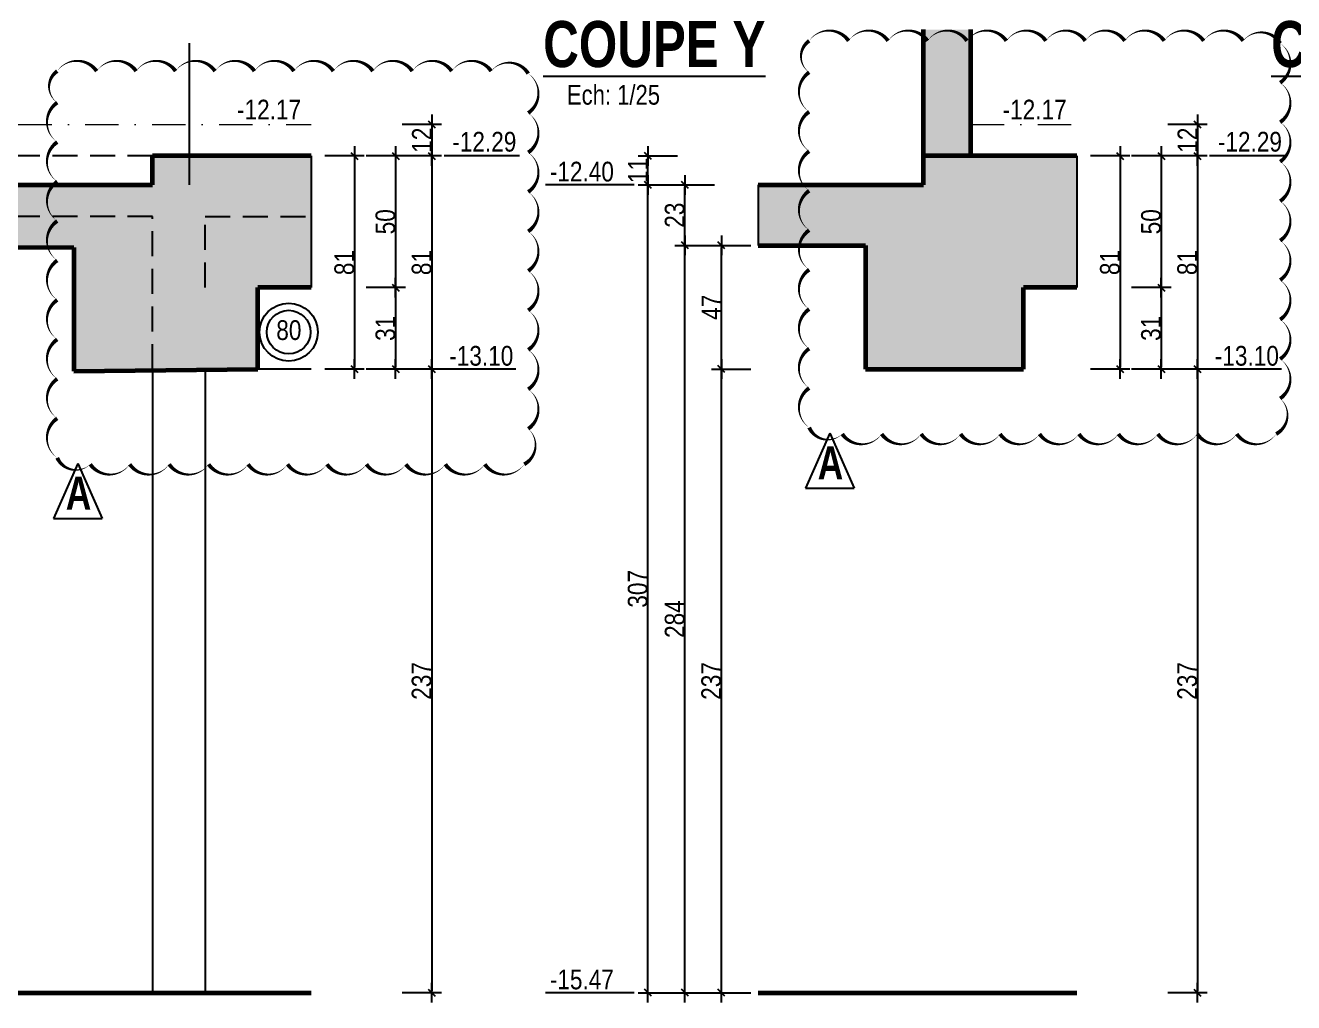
# Model space of a CAD drawing. Header units: millimetres. Extents: x -22 to 27383, y -3644 to 590.
# Drawn here: x 16709 to 17673, y -3578 to -2835 of the extents above; entities that cross this region are included whole.
import ezdxf
from ezdxf.enums import TextEntityAlignment as Align

# ---------------------------------------------------------------- set-up
doc = ezdxf.new("R2010")
doc.units = ezdxf.units.MM
doc.linetypes.add('CACHEX2', pattern=[19.05, 12.7, -6.35])
doc.linetypes.add('TIRETPTX2', pattern=[50.8, 25.4, -12.7, 0, -12.7])
for name, color, linetype in [('01_cote_gen', 4, 'Continuous'), ('01_linteaux', 2, 'Continuous'), ('01_poch_BN', 9, 'Continuous'), ('01_texte', 230, 'Continuous'), ('AA_COTES', 2, 'Continuous')]:
    doc.layers.add(name, color=color, linetype=linetype)
doc.layers.add('01_murs_coup', color=5, linetype='Continuous', lineweight=60)
doc.layers.add('01_tram_axes', color=2, linetype='TIRETPTX2', lineweight=9)
doc.styles.add('ARIAL NA', font='ARIALN.TTF')
doc.styles.add('impact', font='impact.ttf')
doc.styles.add('MATTE_TXT', font='arial.ttf')
doc.styles.add('STYLE2', font='ARIALN.TTF')
doc.dimstyles.new('JB25', dxfattribs={"dimscale": 0.1, "dimtxt": 150, "dimasz": 15, "dimexe": 0.1, "dimexo": 0.1, "dimgap": 0.09, "dimtad": 1, "dimdec": 1, "dimlfac": 0.5, "dimdsep": 46, "dimtxsty": 'STYLE2', "dimblk1": 'BOND_G', "dimblk2": 'BOND_D', "dimsah": 1, "dimcen": 1.5, "dimdle": 0.01, "dimse1": 1, "dimse2": 1, "dimclrd": 4, "dimclre": 2, "dimclrt": 6, "dimazin": 2, "dimtfac": 2.333333, "dimtdec": 1, "dimtix": 1, "dimtmove": 2, "dimatfit": 3, "dimldrblk": 'BOND_G', "dimfxl": 1, "dimtolj": 1, "dimtzin": 0, "dimarcsym": 0})

# ---------------------------------------------------------------- blocks, each defined once
blk = doc.blocks.new('BOND_G')
at = {"layer": 'AA_COTES', "color": 0}
for p, q in [((0, -5), (0, 15)), ((5, 0), (-5, 0)), ((1.77, 1.77), (-1.77, -1.77))]:
    blk.add_line(p, q, dxfattribs=at)
blk = doc.blocks.new('BOND_D')
at = {"layer": 'AA_COTES', "color": 0}
for p, q in [((5, 0), (-5, 0)), ((-1.77, -1.77), (1.77, 1.77)), ((0, 5), (0, -15))]:
    blk.add_line(p, q, dxfattribs=at)
blk = doc.blocks.new('*D2015')
at = {"layer": '01_cote_gen', "color": 4, "lineweight": -2, "transparency": 16777216}
blk.add_line((17018.01, -2911.54), (17018.01, -2932.54), dxfattribs=at)
at = {"layer": 'Defpoints', "color": 0, "transparency": 16777216}
for p in [(16917.67, -2910.04), (16917.67, -2934.04), (17018.01, -2934.04)]:
    blk.add_point(p, dxfattribs=at)
at = {"layer": '01_cote_gen', "color": 4, "lineweight": -2, "transparency": 16777216, "xscale": 1.5, "yscale": 1.5, "zscale": 1.5}
for name, p, rotation in [('BOND_G', (17018.01, -2910.04), 90), ('BOND_D', (17018.01, -2934.04), 270)]:
    blk.add_blockref(name, p, dxfattribs=dict(at, rotation=rotation))
at = {"layer": '01_cote_gen', "color": 6, "transparency": 16777216, "insert": (17010.47, -2922.04), "char_height": 15, "attachment_point": 5, "rotation": 90, "style": 'STYLE2'}
blk.add_mtext('\\A1;12', dxfattribs=at)
blk = doc.blocks.new('*D2016')
at = {"layer": '01_cote_gen', "color": 4, "lineweight": -2, "transparency": 16777216}
blk.add_line((16483.03, -3094.54), (16483.03, -3003.54), dxfattribs=at)
at = {"layer": 'Defpoints', "color": 0, "transparency": 16777216}
for p in [(16483.03, -3002.04), (16775.44, -3002.04), (16775.44, -3096.04)]:
    blk.add_point(p, dxfattribs=at)
at = {"layer": '01_cote_gen', "color": 4, "lineweight": -2, "transparency": 16777216, "xscale": 1.5, "yscale": 1.5, "zscale": 1.5}
for name, p, rotation in [('BOND_D', (16483.03, -3002.04), 90), ('BOND_G', (16483.03, -3096.04), 270)]:
    blk.add_blockref(name, p, dxfattribs=dict(at, rotation=rotation))
at = {"layer": '01_cote_gen', "color": 6, "transparency": 16777216, "insert": (16475.52, -3049.04), "char_height": 15, "attachment_point": 5, "rotation": 90, "style": 'STYLE2'}
blk.add_mtext('\\A1;47', dxfattribs=at)
blk = doc.blocks.new('*D2017')
at = {"layer": '01_cote_gen', "color": 4, "lineweight": -2, "transparency": 16777216}
blk.add_line((16483.03, -3568.54), (16483.03, -3097.54), dxfattribs=at)
at = {"layer": 'Defpoints', "color": 0, "transparency": 16777216}
for p in [(16483.03, -3096.04), (16780.36, -3096.04), (16830.36, -3570.04)]:
    blk.add_point(p, dxfattribs=at)
at = {"layer": '01_cote_gen', "color": 4, "lineweight": -2, "transparency": 16777216, "xscale": 1.5, "yscale": 1.5, "zscale": 1.5}
for name, p, rotation in [('BOND_D', (16483.03, -3096.04), 90), ('BOND_G', (16483.03, -3570.04), 270)]:
    blk.add_blockref(name, p, dxfattribs=dict(at, rotation=rotation))
at = {"layer": '01_cote_gen', "color": 6, "transparency": 16777216, "insert": (16475.37, -3333.04), "char_height": 15, "attachment_point": 5, "rotation": 90, "style": 'STYLE2'}
blk.add_mtext('\\A1;237', dxfattribs=at)
blk = doc.blocks.new('*D2002')
at = {"layer": '01_cote_gen', "color": 4, "lineweight": -2, "transparency": 16777216}
blk.add_line((17018.01, -2935.54), (17018.01, -3094.54), dxfattribs=at)
at = {"layer": 'Defpoints', "color": 0, "transparency": 16777216}
for p in [(16963.81, -2934.04), (16883.19, -3096.04), (17018.01, -3096.04)]:
    blk.add_point(p, dxfattribs=at)
at = {"layer": '01_cote_gen', "color": 4, "lineweight": -2, "transparency": 16777216, "xscale": 1.5, "yscale": 1.5, "zscale": 1.5}
for name, p, rotation in [('BOND_G', (17018.01, -2934.04), 90), ('BOND_D', (17018.01, -3096.04), 270)]:
    blk.add_blockref(name, p, dxfattribs=dict(at, rotation=rotation))
at = {"layer": '01_cote_gen', "color": 6, "transparency": 16777216, "insert": (17010.35, -3015.04), "char_height": 15, "attachment_point": 5, "rotation": 90, "style": 'STYLE2'}
blk.add_mtext('\\A1;81', dxfattribs=at)
blk = doc.blocks.new('*D2003')
at = {"layer": '01_cote_gen', "color": 4, "lineweight": -2, "transparency": 16777216}
blk.add_line((17018.01, -3097.54), (17018.01, -3568.54), dxfattribs=at)
at = {"layer": 'Defpoints', "color": 0, "transparency": 16777216}
for p in [(16883.19, -3096.04), (16932.19, -3570.04), (17018.01, -3570.04)]:
    blk.add_point(p, dxfattribs=at)
at = {"layer": '01_cote_gen', "color": 4, "lineweight": -2, "transparency": 16777216, "xscale": 1.5, "yscale": 1.5, "zscale": 1.5}
for name, p, rotation in [('BOND_G', (17018.01, -3096.04), 90), ('BOND_D', (17018.01, -3570.04), 270)]:
    blk.add_blockref(name, p, dxfattribs=dict(at, rotation=rotation))
at = {"layer": '01_cote_gen', "color": 6, "transparency": 16777216, "insert": (17010.35, -3333.04), "char_height": 15, "attachment_point": 5, "rotation": 90, "style": 'STYLE2'}
blk.add_mtext('\\A1;237', dxfattribs=at)
blk = doc.blocks.new('*D2004')
at = {"layer": '01_cote_gen', "color": 4, "lineweight": -2, "transparency": 16777216}
blk.add_line((16990.5, -2935.54), (16990.5, -3032.54), dxfattribs=at)
at = {"layer": 'Defpoints', "color": 0, "transparency": 16777216}
for p in [(16961.63, -2934.04), (16961.63, -3034.04), (16990.5, -3034.04)]:
    blk.add_point(p, dxfattribs=at)
at = {"layer": '01_cote_gen', "color": 4, "lineweight": -2, "transparency": 16777216, "xscale": 1.5, "yscale": 1.5, "zscale": 1.5}
for name, p, rotation in [('BOND_G', (16990.5, -2934.04), 90), ('BOND_D', (16990.5, -3034.04), 270)]:
    blk.add_blockref(name, p, dxfattribs=dict(at, rotation=rotation))
at = {"layer": '01_cote_gen', "color": 6, "transparency": 16777216, "insert": (16982.83, -2984.04), "char_height": 15, "attachment_point": 5, "rotation": 90, "style": 'STYLE2'}
blk.add_mtext('\\A1;50', dxfattribs=at)
blk = doc.blocks.new('*D2005')
at = {"layer": '01_cote_gen', "color": 4, "lineweight": -2, "transparency": 16777216}
blk.add_line((16427.14, -2954.54), (16427.14, -2935.54), dxfattribs=at)
at = {"layer": 'Defpoints', "color": 0, "transparency": 16777216}
for p in [(16427.14, -2934.04), (16738.18, -2934.04), (16692.46, -2956.04)]:
    blk.add_point(p, dxfattribs=at)
at = {"layer": '01_cote_gen', "color": 4, "lineweight": -2, "transparency": 16777216, "xscale": 1.5, "yscale": 1.5, "zscale": 1.5}
for name, p, rotation in [('BOND_D', (16427.14, -2934.04), 90), ('BOND_G', (16427.14, -2956.04), 270)]:
    blk.add_blockref(name, p, dxfattribs=dict(at, rotation=rotation))
at = {"layer": '01_cote_gen', "color": 6, "transparency": 16777216, "insert": (16419.6, -2945.04), "char_height": 15, "attachment_point": 5, "rotation": 90, "style": 'STYLE2'}
blk.add_mtext('\\A1;11', dxfattribs=at)
blk = doc.blocks.new('*D2064')
at = {"layer": '01_cote_gen', "color": 4, "lineweight": -2, "transparency": 16777216}
blk.add_line((16959.23, -2935.54), (16959.23, -3094.54), dxfattribs=at)
at = {"layer": 'Defpoints', "color": 0, "transparency": 16777216}
for p in [(16926.39, -2934.04), (16926.39, -3096.04), (16959.23, -3096.04)]:
    blk.add_point(p, dxfattribs=at)
at = {"layer": '01_cote_gen', "color": 4, "lineweight": -2, "transparency": 16777216, "xscale": 1.5, "yscale": 1.5, "zscale": 1.5}
for name, p, rotation in [('BOND_G', (16959.23, -2934.04), 90), ('BOND_D', (16959.23, -3096.04), 270)]:
    blk.add_blockref(name, p, dxfattribs=dict(at, rotation=rotation))
at = {"layer": '01_cote_gen', "color": 6, "transparency": 16777216, "insert": (16951.56, -3015.04), "char_height": 15, "attachment_point": 5, "rotation": 90, "style": 'STYLE2'}
blk.add_mtext('\\A1;81', dxfattribs=at)
blk = doc.blocks.new('*D2001')
at = {"layer": '01_cote_gen', "color": 4, "lineweight": -2, "transparency": 16777216}
blk.add_line((16990.5, -3035.54), (16990.5, -3094.54), dxfattribs=at)
at = {"layer": 'Defpoints', "color": 0, "transparency": 16777216}
for p in [(16976.56, -3034.04), (16966.73, -3096.04), (16990.5, -3096.04)]:
    blk.add_point(p, dxfattribs=at)
at = {"layer": '01_cote_gen', "color": 4, "lineweight": -2, "transparency": 16777216, "xscale": 1.5, "yscale": 1.5, "zscale": 1.5}
for name, p, rotation in [('BOND_G', (16990.5, -3034.04), 90), ('BOND_D', (16990.5, -3096.04), 270)]:
    blk.add_blockref(name, p, dxfattribs=dict(at, rotation=rotation))
at = {"layer": '01_cote_gen', "color": 6, "transparency": 16777216, "insert": (16982.83, -3065.04), "char_height": 15, "attachment_point": 5, "rotation": 90, "style": 'STYLE2'}
blk.add_mtext('\\A1;31', dxfattribs=at)
blk = doc.blocks.new('*D2033')
at = {"layer": '01_cote_gen', "color": 4, "lineweight": -2, "transparency": 16777216}
blk.add_line((17210.47, -3568.54), (17210.47, -3003.54), dxfattribs=at)
at = {"layer": 'Defpoints', "color": 0, "transparency": 16777216}
for p in [(17210.47, -3002.04), (17254.52, -3002.04), (17254.52, -3570.04)]:
    blk.add_point(p, dxfattribs=at)
at = {"layer": '01_cote_gen', "color": 4, "lineweight": -2, "transparency": 16777216, "xscale": 1.5, "yscale": 1.5, "zscale": 1.5}
for name, p, rotation in [('BOND_D', (17210.47, -3002.04), 90), ('BOND_G', (17210.47, -3570.04), 270)]:
    blk.add_blockref(name, p, dxfattribs=dict(at, rotation=rotation))
at = {"layer": '01_cote_gen', "color": 6, "transparency": 16777216, "insert": (17202.8, -3286.04), "char_height": 15, "attachment_point": 5, "rotation": 90, "style": 'STYLE2'}
blk.add_mtext('\\A1;284', dxfattribs=at)
blk = doc.blocks.new('*D2034')
at = {"layer": '01_cote_gen', "color": 4, "lineweight": -2, "transparency": 16777216}
blk.add_line((17210.47, -3000.54), (17210.47, -2957.54), dxfattribs=at)
at = {"layer": 'Defpoints', "color": 0, "transparency": 16777216}
for p in [(17210.47, -2956.04), (17272.14, -2956.04), (17272.14, -3002.04)]:
    blk.add_point(p, dxfattribs=at)
at = {"layer": '01_cote_gen', "color": 4, "lineweight": -2, "transparency": 16777216, "xscale": 1.5, "yscale": 1.5, "zscale": 1.5}
for name, p, rotation in [('BOND_D', (17210.47, -2956.04), 90), ('BOND_G', (17210.47, -3002.04), 270)]:
    blk.add_blockref(name, p, dxfattribs=dict(at, rotation=rotation))
at = {"layer": '01_cote_gen', "color": 6, "transparency": 16777216, "insert": (17202.8, -2979.04), "char_height": 15, "attachment_point": 5, "rotation": 90, "style": 'STYLE2'}
blk.add_mtext('\\A1;23', dxfattribs=at)
blk = doc.blocks.new('*D2035')
at = {"layer": '01_cote_gen', "color": 4, "lineweight": -2, "transparency": 16777216}
blk.add_line((17182.35, -3568.54), (17182.35, -2957.54), dxfattribs=at)
at = {"layer": 'Defpoints', "color": 0, "transparency": 16777216}
for p in [(17182.35, -2956.04), (17384.96, -2956.04), (17275.95, -3570.04)]:
    blk.add_point(p, dxfattribs=at)
at = {"layer": '01_cote_gen', "color": 4, "lineweight": -2, "transparency": 16777216, "xscale": 1.5, "yscale": 1.5, "zscale": 1.5}
for name, p, rotation in [('BOND_D', (17182.35, -2956.04), 90), ('BOND_G', (17182.35, -3570.04), 270)]:
    blk.add_blockref(name, p, dxfattribs=dict(at, rotation=rotation))
at = {"layer": '01_cote_gen', "color": 6, "transparency": 16777216, "insert": (17174.69, -3263.04), "char_height": 15, "attachment_point": 5, "rotation": 90, "style": 'STYLE2'}
blk.add_mtext('\\A1;307', dxfattribs=at)
blk = doc.blocks.new('*D2036')
at = {"layer": '01_cote_gen', "color": 4, "lineweight": -2, "transparency": 16777216}
blk.add_line((17600.2, -2911.54), (17600.2, -2932.54), dxfattribs=at)
at = {"layer": 'Defpoints', "color": 0, "transparency": 16777216}
for p in [(17499.86, -2910.04), (17499.86, -2934.04), (17600.2, -2934.04)]:
    blk.add_point(p, dxfattribs=at)
at = {"layer": '01_cote_gen', "color": 4, "lineweight": -2, "transparency": 16777216, "xscale": 1.5, "yscale": 1.5, "zscale": 1.5}
for name, p, rotation in [('BOND_G', (17600.2, -2910.04), 90), ('BOND_D', (17600.2, -2934.04), 270)]:
    blk.add_blockref(name, p, dxfattribs=dict(at, rotation=rotation))
at = {"layer": '01_cote_gen', "color": 6, "transparency": 16777216, "insert": (17592.66, -2922.04), "char_height": 15, "attachment_point": 5, "rotation": 90, "style": 'STYLE2'}
blk.add_mtext('\\A1;12', dxfattribs=at)
blk = doc.blocks.new('*D2037')
at = {"layer": '01_cote_gen', "color": 4, "lineweight": -2, "transparency": 16777216}
blk.add_line((17238.25, -3094.54), (17238.25, -3003.54), dxfattribs=at)
at = {"layer": 'Defpoints', "color": 0, "transparency": 16777216}
for p in [(17238.25, -3002.04), (17357.63, -3002.04), (17357.63, -3096.04)]:
    blk.add_point(p, dxfattribs=at)
at = {"layer": '01_cote_gen', "color": 4, "lineweight": -2, "transparency": 16777216, "xscale": 1.5, "yscale": 1.5, "zscale": 1.5}
for name, p, rotation in [('BOND_D', (17238.25, -3002.04), 90), ('BOND_G', (17238.25, -3096.04), 270)]:
    blk.add_blockref(name, p, dxfattribs=dict(at, rotation=rotation))
at = {"layer": '01_cote_gen', "color": 6, "transparency": 16777216, "insert": (17230.74, -3049.04), "char_height": 15, "attachment_point": 5, "rotation": 90, "style": 'STYLE2'}
blk.add_mtext('\\A1;47', dxfattribs=at)
blk = doc.blocks.new('*D2038')
at = {"layer": '01_cote_gen', "color": 4, "lineweight": -2, "transparency": 16777216}
blk.add_line((17238.25, -3568.54), (17238.25, -3097.54), dxfattribs=at)
at = {"layer": 'Defpoints', "color": 0, "transparency": 16777216}
for p in [(17238.25, -3096.04), (17362.55, -3096.04), (17412.55, -3570.04)]:
    blk.add_point(p, dxfattribs=at)
at = {"layer": '01_cote_gen', "color": 4, "lineweight": -2, "transparency": 16777216, "xscale": 1.5, "yscale": 1.5, "zscale": 1.5}
for name, p, rotation in [('BOND_D', (17238.25, -3096.04), 90), ('BOND_G', (17238.25, -3570.04), 270)]:
    blk.add_blockref(name, p, dxfattribs=dict(at, rotation=rotation))
at = {"layer": '01_cote_gen', "color": 6, "transparency": 16777216, "insert": (17230.58, -3333.04), "char_height": 15, "attachment_point": 5, "rotation": 90, "style": 'STYLE2'}
blk.add_mtext('\\A1;237', dxfattribs=at)
blk = doc.blocks.new('*D2039')
at = {"layer": '01_cote_gen', "color": 4, "lineweight": -2, "transparency": 16777216}
blk.add_line((17600.2, -2935.54), (17600.2, -3094.54), dxfattribs=at)
at = {"layer": 'Defpoints', "color": 0, "transparency": 16777216}
for p in [(17546, -2934.04), (17465.38, -3096.04), (17600.2, -3096.04)]:
    blk.add_point(p, dxfattribs=at)
at = {"layer": '01_cote_gen', "color": 4, "lineweight": -2, "transparency": 16777216, "xscale": 1.5, "yscale": 1.5, "zscale": 1.5}
for name, p, rotation in [('BOND_G', (17600.2, -2934.04), 90), ('BOND_D', (17600.2, -3096.04), 270)]:
    blk.add_blockref(name, p, dxfattribs=dict(at, rotation=rotation))
at = {"layer": '01_cote_gen', "color": 6, "transparency": 16777216, "insert": (17592.53, -3015.04), "char_height": 15, "attachment_point": 5, "rotation": 90, "style": 'STYLE2'}
blk.add_mtext('\\A1;81', dxfattribs=at)
blk = doc.blocks.new('*D2040')
at = {"layer": '01_cote_gen', "color": 4, "lineweight": -2, "transparency": 16777216}
blk.add_line((17600.2, -3097.54), (17600.2, -3568.54), dxfattribs=at)
at = {"layer": 'Defpoints', "color": 0, "transparency": 16777216}
for p in [(17465.38, -3096.04), (17514.38, -3570.04), (17600.2, -3570.04)]:
    blk.add_point(p, dxfattribs=at)
at = {"layer": '01_cote_gen', "color": 4, "lineweight": -2, "transparency": 16777216, "xscale": 1.5, "yscale": 1.5, "zscale": 1.5}
for name, p, rotation in [('BOND_G', (17600.2, -3096.04), 90), ('BOND_D', (17600.2, -3570.04), 270)]:
    blk.add_blockref(name, p, dxfattribs=dict(at, rotation=rotation))
at = {"layer": '01_cote_gen', "color": 6, "transparency": 16777216, "insert": (17592.53, -3333.04), "char_height": 15, "attachment_point": 5, "rotation": 90, "style": 'STYLE2'}
blk.add_mtext('\\A1;237', dxfattribs=at)
blk = doc.blocks.new('*D2041')
at = {"layer": '01_cote_gen', "color": 4, "lineweight": -2, "transparency": 16777216}
blk.add_line((17572.69, -2935.54), (17572.69, -3032.54), dxfattribs=at)
at = {"layer": 'Defpoints', "color": 0, "transparency": 16777216}
for p in [(17543.82, -2934.04), (17543.82, -3034.04), (17572.69, -3034.04)]:
    blk.add_point(p, dxfattribs=at)
at = {"layer": '01_cote_gen', "color": 4, "lineweight": -2, "transparency": 16777216, "xscale": 1.5, "yscale": 1.5, "zscale": 1.5}
for name, p, rotation in [('BOND_G', (17572.69, -2934.04), 90), ('BOND_D', (17572.69, -3034.04), 270)]:
    blk.add_blockref(name, p, dxfattribs=dict(at, rotation=rotation))
at = {"layer": '01_cote_gen', "color": 6, "transparency": 16777216, "insert": (17565.02, -2984.04), "char_height": 15, "attachment_point": 5, "rotation": 90, "style": 'STYLE2'}
blk.add_mtext('\\A1;50', dxfattribs=at)
blk = doc.blocks.new('*D2042')
at = {"layer": '01_cote_gen', "color": 4, "lineweight": -2, "transparency": 16777216}
blk.add_line((17182.35, -2954.54), (17182.35, -2935.54), dxfattribs=at)
at = {"layer": 'Defpoints', "color": 0, "transparency": 16777216}
for p in [(17182.35, -2934.04), (17518.91, -2934.04), (17274.65, -2956.04)]:
    blk.add_point(p, dxfattribs=at)
at = {"layer": '01_cote_gen', "color": 4, "lineweight": -2, "transparency": 16777216, "xscale": 1.5, "yscale": 1.5, "zscale": 1.5}
for name, p, rotation in [('BOND_D', (17182.35, -2934.04), 90), ('BOND_G', (17182.35, -2956.04), 270)]:
    blk.add_blockref(name, p, dxfattribs=dict(at, rotation=rotation))
at = {"layer": '01_cote_gen', "color": 6, "transparency": 16777216, "insert": (17174.81, -2945.04), "char_height": 15, "attachment_point": 5, "rotation": 90, "style": 'STYLE2'}
blk.add_mtext('\\A1;11', dxfattribs=at)
blk = doc.blocks.new('*D2089')
at = {"layer": '01_cote_gen', "color": 4, "lineweight": -2, "transparency": 16777216}
blk.add_line((17541.41, -2935.54), (17541.41, -3094.54), dxfattribs=at)
at = {"layer": 'Defpoints', "color": 0, "transparency": 16777216}
for p in [(17508.58, -2934.04), (17508.58, -3096.04), (17541.41, -3096.04)]:
    blk.add_point(p, dxfattribs=at)
at = {"layer": '01_cote_gen', "color": 4, "lineweight": -2, "transparency": 16777216, "xscale": 1.5, "yscale": 1.5, "zscale": 1.5}
for name, p, rotation in [('BOND_G', (17541.41, -2934.04), 90), ('BOND_D', (17541.41, -3096.04), 270)]:
    blk.add_blockref(name, p, dxfattribs=dict(at, rotation=rotation))
at = {"layer": '01_cote_gen', "color": 6, "transparency": 16777216, "insert": (17533.75, -3015.04), "char_height": 15, "attachment_point": 5, "rotation": 90, "style": 'STYLE2'}
blk.add_mtext('\\A1;81', dxfattribs=at)
blk = doc.blocks.new('*D2043')
at = {"layer": '01_cote_gen', "color": 4, "lineweight": -2, "transparency": 16777216}
blk.add_line((17572.69, -3035.54), (17572.69, -3094.54), dxfattribs=at)
at = {"layer": 'Defpoints', "color": 0, "transparency": 16777216}
for p in [(17558.74, -3034.04), (17548.91, -3096.04), (17572.69, -3096.04)]:
    blk.add_point(p, dxfattribs=at)
at = {"layer": '01_cote_gen', "color": 4, "lineweight": -2, "transparency": 16777216, "xscale": 1.5, "yscale": 1.5, "zscale": 1.5}
for name, p, rotation in [('BOND_G', (17572.69, -3034.04), 90), ('BOND_D', (17572.69, -3096.04), 270)]:
    blk.add_blockref(name, p, dxfattribs=dict(at, rotation=rotation))
at = {"layer": '01_cote_gen', "color": 6, "transparency": 16777216, "insert": (17565.02, -3065.04), "char_height": 15, "attachment_point": 5, "rotation": 90, "style": 'STYLE2'}
blk.add_mtext('\\A1;31', dxfattribs=at)

msp = doc.modelspace()

# ---------------------------------------------------------------- hatches: boundary and pattern name
at = {"layer": '01_poch_BN'}
h = msp.add_hatch(color=256, dxfattribs=at)
h.dxf.hatch_style = 1
h.paths.add_polyline_path([(17508.58, -2934.04), (17391.96, -2934.04), (17391.96, -2956.04), (17266.25, -2956.04), (17266.25, -3002.04), (17347.96, -3002.04), (17347.96, -3096.04), (17467.96, -3096.04), (17467.96, -3034.04), (17508.58, -3034.04)])
h.paths.add_polyline_path([(17427.96, -2837.99), (17391.96, -2837.99), (17391.96, -2934.04), (17427.96, -2934.04)])
h = msp.add_hatch(color=256, dxfattribs=at)
h.dxf.hatch_style = 1
h.paths.add_polyline_path([(16885.77, -3034.04), (16926.39, -3034.04), (16926.39, -2934.04), (16805.77, -2934.04), (16805.77, -2956.04), (16511.04, -2956.04), (16511.04, -3002.04), (16745.7, -3003.7), (16745.7, -3097.7), (16885.77, -3096.04)])
h.paths.add_polyline_path([(16601.77, -2848.37), (16565.77, -2848.37), (16565.77, -2956.04), (16601.77, -2956.04)])

# ---------------------------------------------------------------- linework, layer by layer
at = {"layer": '01_linteaux'}
for p, q in [((16833.77, -2956.04), (16833.77, -2848.37)), ((16805.77, -3096.04), (16805.77, -3570.04)), ((16845.77, -3096.04), (16845.77, -3570.04)), ((16926.39, -3096.04), (16885.77, -3096.04))]:
    msp.add_line(p, q, dxfattribs=at)
at = {"layer": '01_linteaux', "linetype": 'CACHEX2', "ltscale": 1.5}
for p, q in [((16805.77, -2934.04), (16510, -2934.04)), ((16805.77, -2980.04), (16510, -2980.04)), ((16805.77, -3096.04), (16805.77, -2980.04)), ((16845.77, -2980.04), (16926.7, -2980.04)), ((16845.77, -3034.04), (16845.77, -2980.04))]:
    msp.add_line(p, q, dxfattribs=at)
at = {"layer": '01_murs_coup'}
for p, q in [((17391.96, -2934.04), (17391.96, -2837.99)), ((17427.96, -2934.04), (17427.96, -2837.99)), ((16805.77, -2956.04), (16805.77, -2934.04)), ((16926.39, -2934.04), (16805.77, -2934.04)), ((17391.96, -2956.04), (17391.96, -2934.04)), ((17508.58, -2934.04), (17391.96, -2934.04)), ((16511.04, -2956.04), (16805.77, -2956.04)), ((17266.25, -2956.04), (17391.96, -2956.04)), ((16511.04, -3002.04), (16745.7, -3003.7)), ((16745.7, -3003.7), (16745.7, -3097.7)), ((17266.25, -3002.04), (17347.96, -3002.04)), ((17347.96, -3002.04), (17347.96, -3096.04)), ((16885.77, -3096.04), (16885.77, -3034.04)), ((16926.39, -3034.04), (16885.77, -3034.04)), ((17467.96, -3096.04), (17467.96, -3034.04)), ((17508.58, -3034.04), (17467.96, -3034.04)), ((16745.7, -3097.7), (16885.77, -3096.04)), ((17347.96, -3096.04), (17467.96, -3096.04)), ((16511.04, -3570.04), (16926.39, -3570.04)), ((17266.25, -3570.04), (17508.58, -3570.04))]:
    msp.add_line(p, q, dxfattribs=at)
at = {"layer": '01_poch_BN'}
for p, q in [((16926.39, -2934.04), (16926.39, -3034.04)), ((17508.58, -2934.04), (17508.58, -3034.04)), ((17266.25, -2956.04), (17266.25, -3002.04))]:
    msp.add_line(p, q, dxfattribs=at)
at = {"layer": '01_texte'}
for p, q in [((17084.73, -2934.04), (17027.35, -2934.04)), ((17666.92, -2934.04), (17609.53, -2934.04)), ((17171.81, -2956.04), (17104.38, -2956.04)), ((17082.05, -3096.04), (17025.51, -3096.04)), ((17664.24, -3096.04), (17607.7, -3096.04)), ((17320.71, -3144.69), (17302.18, -3186.44)), ((17320.71, -3144.69), (17339.23, -3186.44)), ((16748.89, -3167.71), (16730.37, -3209.46)), ((16748.89, -3167.71), (16767.42, -3209.46)), ((17302.18, -3186.44), (17339.23, -3186.44)), ((16730.37, -3209.46), (16767.42, -3209.46)), ((17171.81, -3570.04), (17104.38, -3570.04))]:
    msp.add_line(p, q, dxfattribs=at)
for points in [[(17305.01, -2846.53, 0, 3, -0.520567), (17335.01, -2846.53, 0, 3, -0.520567), (17365.01, -2846.53, 0, 3, -0.520567), (17395.01, -2846.53, 0, 3, -0.520567), (17425.01, -2846.53, 0, 3, -0.520567), (17455.01, -2846.53, 0, 3, -0.520567), (17485.01, -2846.53, 0, 3, -0.520567), (17515.01, -2846.53, 0, 3, -0.520567), (17545.01, -2846.53, 0, 3, -0.520567), (17575.01, -2846.53, 0, 3, -0.520567), (17605.01, -2846.53, 0, 3, -0.520567), (17635.01, -2846.53, 0, 3, -0.520567), (17663.16, -2848.38, 0, 3, -0.520567), (17663.16, -2878.38, 0, 3, -0.520567), (17663.16, -2908.38, 0, 3, -0.520567), (17663.16, -2938.38, 0, 3, -0.520567), (17663.16, -2968.38, 0, 3, -0.520567), (17663.16, -2998.38, 0, 3, -0.520567), (17663.16, -3028.38, 0, 3, -0.520567), (17663.16, -3058.38, 0, 3, -0.520567), (17663.16, -3088.38, 0, 3, -0.520567), (17663.16, -3118.38, 0, 3, -0.520567), (17660.12, -3145.33, 0, 3, -0.520567), (17630.12, -3145.33, 0, 3, -0.520567), (17600.12, -3145.33, 0, 3, -0.520567), (17570.12, -3145.33, 0, 3, -0.520567), (17540.12, -3145.33, 0, 3, -0.520567), (17510.12, -3145.33, 0, 3, -0.520567), (17480.12, -3145.33, 0, 3, -0.520567), (17450.12, -3145.33, 0, 3, -0.520567), (17420.12, -3145.33, 0, 3, -0.520567), (17390.12, -3145.33, 0, 3, -0.520567), (17360.12, -3145.33, 0, 3, -0.520567), (17330.12, -3145.33, 0, 3, -0.520567), (17305.01, -3140.44, 0, 3, -0.520567), (17305.01, -3110.44, 0, 3, -0.520567), (17305.01, -3080.44, 0, 3, -0.520567), (17305.01, -3050.44, 0, 3, -0.520567), (17305.01, -3020.44, 0, 3, -0.520567), (17305.01, -2990.44, 0, 3, -0.520567), (17305.01, -2960.44, 0, 3, -0.520567), (17305.01, -2930.44, 0, 3, -0.520567), (17305.01, -2900.44, 0, 3, -0.520567), (17305.01, -2870.44, 0, 3, -0.520567)], [(16733.2, -2869.55, 0, 3, -0.520567), (16763.2, -2869.55, 0, 3, -0.520567), (16793.2, -2869.55, 0, 3, -0.520567), (16823.2, -2869.55, 0, 3, -0.520567), (16853.2, -2869.55, 0, 3, -0.520567), (16883.2, -2869.55, 0, 3, -0.520567), (16913.2, -2869.55, 0, 3, -0.520567), (16943.2, -2869.55, 0, 3, -0.520567), (16973.2, -2869.55, 0, 3, -0.520567), (17003.2, -2869.55, 0, 3, -0.520567), (17033.2, -2869.55, 0, 3, -0.520567), (17063.2, -2869.55, 0, 3, -0.520567), (17091.35, -2871.4, 0, 3, -0.520567), (17091.35, -2901.4, 0, 3, -0.520567), (17091.35, -2931.4, 0, 3, -0.520567), (17091.35, -2961.4, 0, 3, -0.520567), (17091.35, -2991.4, 0, 3, -0.520567), (17091.35, -3021.4, 0, 3, -0.520567), (17091.35, -3051.4, 0, 3, -0.520567), (17091.35, -3081.4, 0, 3, -0.520567), (17091.35, -3111.4, 0, 3, -0.520567), (17091.35, -3141.4, 0, 3, -0.520567), (17088.3, -3168.36, 0, 3, -0.520567), (17058.3, -3168.36, 0, 3, -0.520567), (17028.3, -3168.36, 0, 3, -0.520567), (16998.3, -3168.36, 0, 3, -0.520567), (16968.3, -3168.36, 0, 3, -0.520567), (16938.3, -3168.36, 0, 3, -0.520567), (16908.3, -3168.36, 0, 3, -0.520567), (16878.3, -3168.36, 0, 3, -0.520567), (16848.3, -3168.36, 0, 3, -0.520567), (16818.3, -3168.36, 0, 3, -0.520567), (16788.3, -3168.36, 0, 3, -0.520567), (16758.3, -3168.36, 0, 3, -0.520567), (16733.2, -3163.46, 0, 3, -0.520567), (16733.2, -3133.46, 0, 3, -0.520567), (16733.2, -3103.46, 0, 3, -0.520567), (16733.2, -3073.46, 0, 3, -0.520567), (16733.2, -3043.46, 0, 3, -0.520567), (16733.2, -3013.46, 0, 3, -0.520567), (16733.2, -2983.46, 0, 3, -0.520567), (16733.2, -2953.46, 0, 3, -0.520567), (16733.2, -2923.46, 0, 3, -0.520567), (16733.2, -2893.46, 0, 3, -0.520567)]]:
    msp.add_lwpolyline(points, format="xyseb", close=True, dxfattribs=at)
for radius in [22.07, 16.58]:
    msp.add_circle((16909.2, -3067.92), radius, dxfattribs=at)
at = {"layer": '01_tram_axes'}
for p, q in [((16601.77, -2910.04), (16926.39, -2910.04)), ((17427.96, -2910.04), (17508.58, -2910.04))]:
    msp.add_line(p, q, dxfattribs=at)

# ---------------------------------------------------------------- texts
at = {"layer": '01_texte', "style": 'impact'}
for s, height, p in [('%%UCOUPE Y', 35, (17187.24, -2876.98)), ('%%UCOUPE Z', 35, (17739.79, -2876.98)), ('A', 25, (17321.2, -3187.25)), ('A', 25, (16749.39, -3210.28))]:
    msp.add_text(s, height=height, dxfattribs=at).set_placement(p, align=Align.BOTTOM_CENTER)
at = {"layer": '01_texte', "style": 'MATTE_TXT', "width": 0.8}
msp.add_text('Ech: 1/25', height=15, dxfattribs=at).set_placement((17156.2, -2899.54), align=Align.BOTTOM_CENTER)
at = {"layer": '01_texte', "style": 'ARIAL NA'}
for s, p in [('-12.17', (16869.89, -2906.28)), ('-12.17', (17452.08, -2906.28)), ('-12.29', (17033.61, -2930.71)), ('-12.29', (17615.8, -2930.71)), ('-12.40', (17107.79, -2953.42)), ('80', (16899.78, -3073.89)), ('-13.10', (17031.28, -3093.42)), ('-13.10', (17613.47, -3093.42)), ('-15.47', (17107.79, -3567.42))]:
    msp.add_text(s, height=15, dxfattribs=at).set_placement(p)

# ---------------------------------------------------------------- dimensions: what is measured, and where the dimension line sits
at = {"layer": '01_cote_gen'}
for base, p1, p2, picture, middle in [((17018.01, -2934.04), (16917.67, -2910.04), (16917.67, -2934.04), '*D2015', (17010.47, -2922.04)), ((17600.2, -2934.04), (17499.86, -2910.04), (17499.86, -2934.04), '*D2036', (17592.66, -2922.04)), ((16427.14, -2934.04), (16692.46, -2956.04), (16738.18, -2934.04), '*D2005', (16419.6, -2945.04)), ((17018.01, -3096.04), (16963.81, -2934.04), (16883.19, -3096.04), '*D2002', (17010.35, -3015.04)), ((16959.23, -3096.04), (16926.39, -2934.04), (16926.39, -3096.04), '*D2064', (16951.56, -3015.04)), ((16990.5, -3034.04), (16961.63, -2934.04), (16961.63, -3034.04), '*D2004', (16982.83, -2984.04)), ((17182.35, -2934.04), (17274.65, -2956.04), (17518.91, -2934.04), '*D2042', (17174.81, -2945.04)), ((17600.2, -3096.04), (17546, -2934.04), (17465.38, -3096.04), '*D2039', (17592.53, -3015.04)), ((17541.41, -3096.04), (17508.58, -2934.04), (17508.58, -3096.04), '*D2089', (17533.75, -3015.04)), ((17572.69, -3034.04), (17543.82, -2934.04), (17543.82, -3034.04), '*D2041', (17565.02, -2984.04)), ((17182.35, -2956.04), (17275.95, -3570.04), (17384.96, -2956.04), '*D2035', (17174.69, -3263.04)), ((17210.47, -2956.04), (17272.14, -3002.04), (17272.14, -2956.04), '*D2034', (17202.8, -2979.04)), ((16483.03, -3002.04), (16775.44, -3096.04), (16775.44, -3002.04), '*D2016', (16475.52, -3049.04)), ((17210.47, -3002.04), (17254.52, -3570.04), (17254.52, -3002.04), '*D2033', (17202.8, -3286.04)), ((17238.25, -3002.04), (17357.63, -3096.04), (17357.63, -3002.04), '*D2037', (17230.74, -3049.04)), ((16990.5, -3096.04), (16976.56, -3034.04), (16966.73, -3096.04), '*D2001', (16982.83, -3065.04)), ((17572.69, -3096.04), (17558.74, -3034.04), (17548.91, -3096.04), '*D2043', (17565.02, -3065.04)), ((16483.03, -3096.04), (16830.36, -3570.04), (16780.36, -3096.04), '*D2017', (16475.37, -3333.04)), ((17018.01, -3570.04), (16883.19, -3096.04), (16932.19, -3570.04), '*D2003', (17010.35, -3333.04)), ((17238.25, -3096.04), (17412.55, -3570.04), (17362.55, -3096.04), '*D2038', (17230.58, -3333.04)), ((17600.2, -3570.04), (17465.38, -3096.04), (17514.38, -3570.04), '*D2040', (17592.53, -3333.04))]:
    dim = msp.add_linear_dim(base=base, p1=p1, p2=p2, angle=90, dimstyle='JB25', dxfattribs=at)
    dim.commit()
    dim.dimension.update_dxf_attribs({"geometry": picture, "text_midpoint": middle})

doc.saveas('drawing.dxf')
